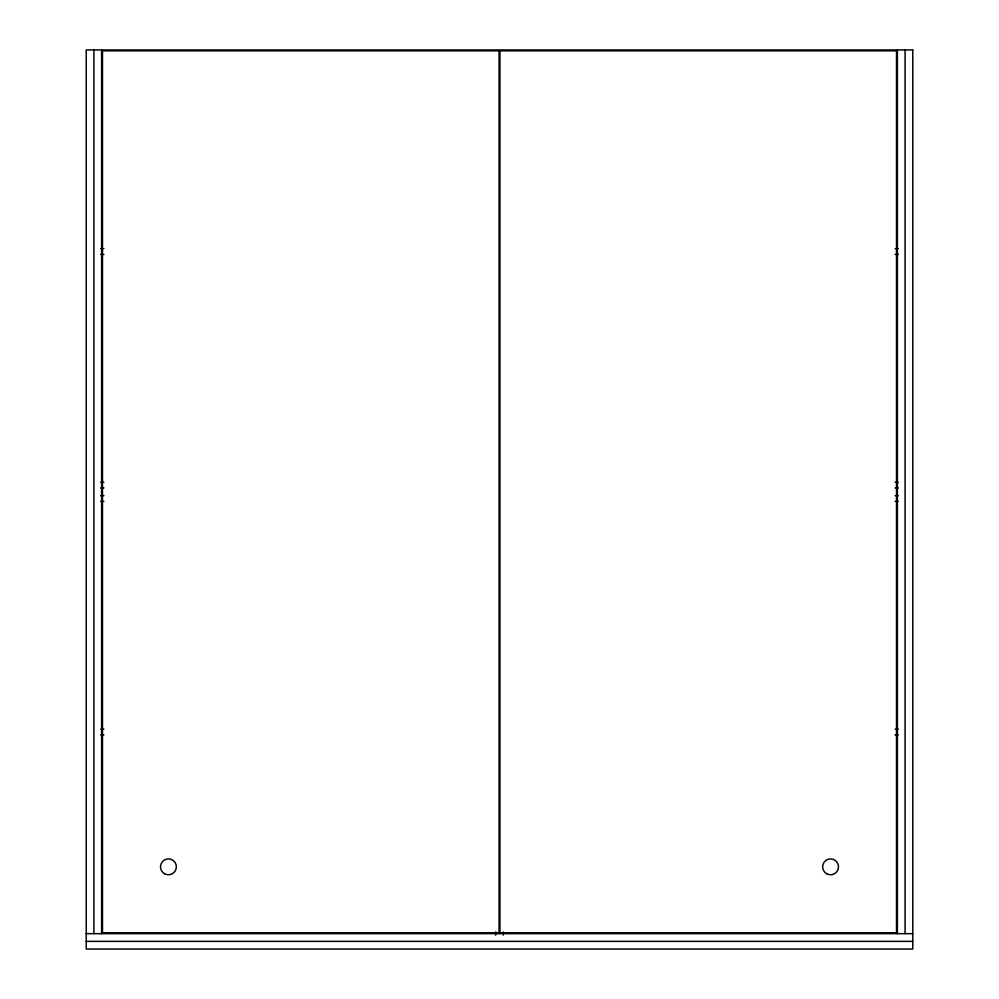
<?xml version="1.0" encoding="UTF-8"?>
<svg xmlns="http://www.w3.org/2000/svg" width="999" height="999" viewBox="0 0 999 999"><rect width="100%" height="100%" fill="white"/><g stroke="black" fill="none" stroke-linecap="round" stroke-linejoin="round"><path stroke-width="1.5" d="M100.774 248.676L103.884 248.676M895.116 248.676L898.226 248.676M100.774 254.395L103.884 254.395M895.116 254.395L898.226 254.395M100.774 482.242L103.884 482.242M895.116 482.242L898.226 482.242M100.774 487.962L103.884 487.962M895.116 487.962L898.226 487.962M100.774 495.654L103.884 495.654M895.116 495.654L898.226 495.654M100.774 501.373L103.884 501.373M895.116 501.373L898.226 501.373M100.774 729.22L103.884 729.22M895.116 729.22L898.226 729.22M100.774 734.939L103.884 734.939M895.116 734.939L898.226 734.939M86.226 933.665L912.774 933.665M86.226 941.358L912.774 941.358M905.082 49.95L905.082 933.665M897.389 49.95L897.389 933.665M503.346 932.005L503.346 935.126M495.654 932.005L495.654 935.126M101.611 49.95L101.611 933.665M93.918 49.95L93.918 933.665M912.774 49.95L86.226 49.95L86.226 949.05L912.774 949.05L912.774 49.95M499.063 50.824L102.485 50.824L102.485 932.779L499.063 932.779L499.063 50.824M896.515 50.824L499.937 50.824L499.937 932.779L896.515 932.779L896.515 50.824M826.598 873.7A7.917 7.917 0 0 0 838.486 866.832A7.917 7.917 0 0 0 826.598 859.977A7.917 7.917 0 0 0 826.598 873.7M164.473 873.7A7.917 7.917 0 0 0 176.361 866.832A7.917 7.917 0 0 0 164.473 859.977A7.917 7.917 0 0 0 164.473 873.7"/></g></svg>
